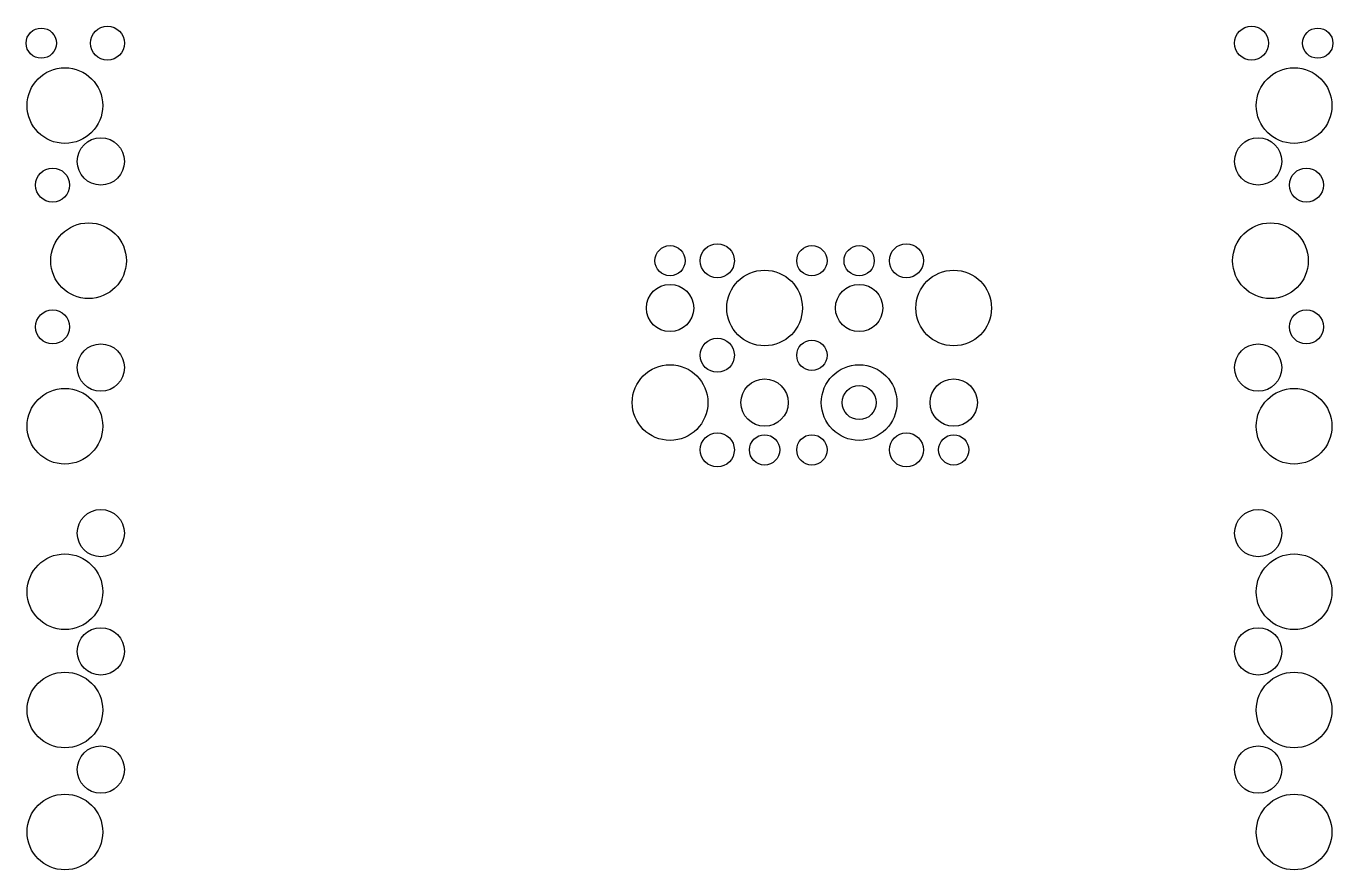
# Model space of a CAD drawing. Extents: x -691 to 691, y -444 to 448.
import ezdxf

# ---------------------------------------------------------------- set-up
doc = ezdxf.new("R2010")
doc.units = 0

msp = doc.modelspace()

# ---------------------------------------------------------------- linework, layer by layer
for centre, radius in [((-675, 430), 16), ((-605, 430), 18), ((605, 430), 18), ((675, 430), 16), ((-650, 364), 40), ((650, 364), 40), ((-612, 305), 25), ((612, 305), 25), ((-663, 280), 18), ((663, 280), 18), ((-625, 200), 40), ((625, 200), 40), ((-10, 200), 16), ((40, 200), 18), ((140, 200), 16), ((190, 200), 16), ((240, 200), 18), ((90, 150), 40), ((290, 150), 40), ((-10, 150), 25), ((190, 150), 25), ((-663, 130), 18), ((663, 130), 18), ((-612, 87), 25), ((40, 100), 18), ((140, 100), 16), ((612, 87), 25), ((-10, 50), 40), ((190, 50), 40), ((90, 50), 25), ((290, 50), 25), ((-650, 25), 40), ((190, 50), 18), ((650, 25), 40), ((40, 0), 18), ((90, 0), 16), ((140, 0), 16), ((240, 0), 18), ((290, 0), 16), ((-612, -88), 25), ((612, -88), 25), ((-650, -150), 40), ((650, -150), 40), ((-612, -213), 25), ((612, -213), 25), ((-650, -275), 40), ((650, -275), 40), ((-612, -338), 25), ((612, -338), 25), ((-650, -404), 40), ((650, -404), 40)]:
    msp.add_circle(centre, radius)

doc.saveas('drawing.dxf')
